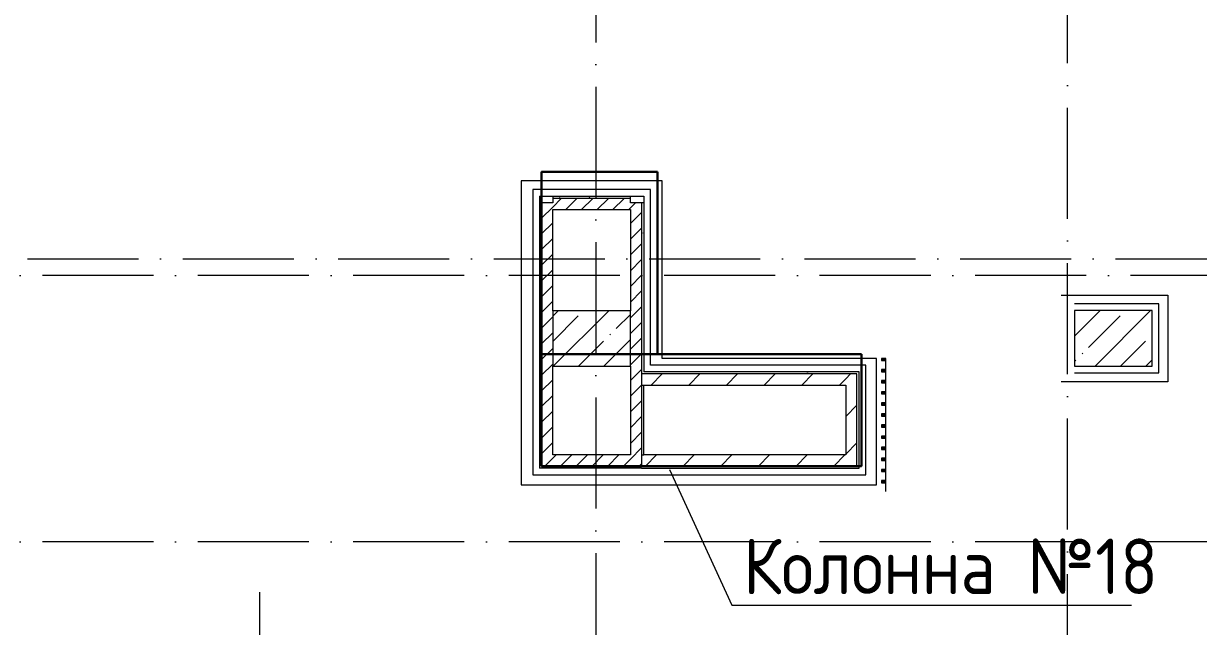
# Model space of a CAD drawing. Header units: millimetres. Extents: x -81576 to 1046824, y -248937 to 691537.
# Drawn here: x 370668 to 381251, y 450557 to 455988 of the extents above; entities that cross this region are included whole.
import ezdxf

# ---------------------------------------------------------------- set-up
doc = ezdxf.new("R2010")
doc.units = ezdxf.units.MM
doc.linetypes.add('50_200_ШТРИХ_1Т_ш5_п1_п1_', pattern=[1400, 1000, -200, 0, -200])
for name, color, linetype, lineweight, true_color in [('A-DETL-7', 7, 'Continuous', 20, 0x01a6fe), ('A-FLOR-1', 7, 'Continuous', 5, 0xc0c0c0), ('I-WALL-15', 7, 'Continuous', 5, 0x787878), ('Оси-3', 7, '50_200_ШТРИХ_1Т_ш5_п1_п1_', 9, 0xaaaaaa)]:
    doc.layers.add(name, color=color, linetype=linetype, lineweight=lineweight, true_color=true_color)
for name, color, linetype, lineweight in [('A-WALL', 7, 'Continuous', 5), ('A-WALL-FNSH-1', 7, 'Continuous', 5), ('I-WALL', 7, 'Continuous', 5), ('S-COLS', 7, 'Continuous', 9), ('S-COLS-1', 7, 'Continuous', 5), ('Ограждение', 7, 'Continuous', 9), ('Ограждение-1', 7, 'Continuous', 20), ('основной', 250, 'Continuous', 15), ('осново', 7, 'Continuous', 30), ('Размеры', 7, 'Continuous', 15)]:
    doc.layers.add(name, color=color, linetype=linetype, lineweight=lineweight)
doc.styles.add('СПДС', font='isocpeur.ttf', dxfattribs={"width": 0.9})
pattern_1 = [(0, (286584.25, 383020.87), (406.4, 101.6), [6.706, -298.094, 6.706, -298.094, -1625.6]), (0, (286584.25, 383020.87), (406.4, 101.6), [-609.6, 6.706, -602.894, 6.706, -298.094, -711.2]), (0, (286584.25, 383020.87), (406.4, 101.6), [-1524, 6.706, -196.494, 6.706, -501.294]), (120, (286736.65, 383071.67), (-291.18818, 301.15272), [6.706, -298.094, 6.706, -298.094, -1625.6]), (120, (286736.65, 383071.67), (-291.18818, 301.15272), [-609.6, 6.706, -602.894, 6.706, -298.094, -711.2]), (120, (286736.65, 383071.67), (-291.18818, 301.15272), [-1524, 6.706, -196.494, 6.706, -501.294]), (240, (286787.45, 383274.87), (-115.21182, -402.75272), [6.706, -298.094, 6.706, -298.094, -1625.6]), (240, (286787.45, 383274.87), (-115.21182, -402.75272), [-609.6, 6.706, -602.894, 6.706, -298.094, -711.2]), (240, (286787.45, 383274.87), (-115.21182, -402.75272), [-1524, 6.706, -196.494, 6.706, -501.294])]
pattern_2 = [(45, (286584.25, 383020.87), (-70.71068, 70.71068), [])]
pattern_3 = [(45, (286584.25, 383020.87), (-169.70563, 169.70563), [])]

# ---------------------------------------------------------------- blocks, each defined once
blk = doc.blocks.new('BSC_Колонна _Прямоугольная - 500х700-V241-АИ_План этажа_Стены_3')
at = {"layer": 'S-COLS-1'}
h = blk.add_hatch(dxfattribs=at)
h.set_pattern_fill('FP_169', color=256, style=0, pattern_type=2)
h.set_pattern_definition([(315, (-70131.04, 93900), (228.0985, 228.0985), []), (315, (-70131.04, 93671.9), (228.0985, 228.0985), [403.225, -80.645, 6.706, -73.939])])
h.paths.add_polyline_path([(-250, 350), (-250, -350), (250, -350), (250, 350), (-103, 350)])
for p, q in [((250, 350), (-250, 350)), ((-250, 350), (-250, -350)), ((250, -350), (250, 350)), ((-250, -350), (250, -350))]:
    blk.add_line(p, q, dxfattribs=at)
blk = doc.blocks.new('BSC_Колонна _Прямоугольная - 500х700-V302-АИ_План этажа_Стены_3')
at = {"layer": 'S-COLS-1'}
h = blk.add_hatch(dxfattribs=at)
h.set_pattern_fill('FP_208', color=256, style=0, pattern_type=2)
h.set_pattern_definition([(315, (-70130.7, 89200), (228.0985, 228.0985), []), (315, (-70130.7, 88971.9), (228.0985, 228.0985), [403.225, -80.645, 6.706, -73.939])])
h.paths.add_polyline_path([(-250, 350), (-250, -350), (250, -350), (250, 350), (-103, 350)])
for p, q in [((250, 350), (-250, 350)), ((-250, 350), (-250, -350)), ((250, -350), (250, 350)), ((-250, -350), (250, -350))]:
    blk.add_line(p, q, dxfattribs=at)
blk = doc.blocks.new('О_Балясина_Труба_ГОСТ 86452 - О_Балясина_Труба_ГОСТ 8645-68 2-26159581-АИ_План этажа_Стены_3')
at = {"layer": 'Ограждение-1'}
for p, q in [((10, 20), (-10, 20)), ((-10, 20), (-10, -20)), ((-7, -17), (-7, 17)), ((-7, 17), (7, 17)), ((7, 17), (7, -17)), ((10, -20), (10, 20)), ((-10, -20), (10, -20)), ((7, -17), (-7, -17))]:
    blk.add_line(p, q, dxfattribs=at)

msp = doc.modelspace()

# ---------------------------------------------------------------- hatches: boundary and pattern name
at = {"layer": 'I-WALL', "true_color": 0x000000}
h = msp.add_hatch(dxfattribs=at)
h.set_pattern_fill('FP_5', color=18, style=0, pattern_type=2)
h.set_pattern_definition(pattern_2)
h.paths.add_polyline_path([(375334.2, 452101.6), (375434.2, 452101.6), (375434.2, 454371.9), (375334.2, 454371.9), (375334.2, 453048.5)])
h = msp.add_hatch(dxfattribs=at)
h.set_pattern_fill('FP_5', color=18, style=0, pattern_type=2)
h.set_pattern_definition(pattern_2)
h.paths.add_polyline_path([(376134.2, 454311.9), (376134.2, 454411.9), (375434.2, 454411.9), (375434.2, 454311.9)])
h = msp.add_hatch(dxfattribs=at)
h.set_pattern_fill('FP_5', color=18, style=0, pattern_type=2)
h.set_pattern_definition(pattern_2)
h.paths.add_polyline_path([(376234.2, 452001.6), (376234.2, 454371.9), (376134.2, 454371.9), (376134.2, 452001.6)])
h = msp.add_hatch(dxfattribs=at)
h.set_pattern_fill('FP_4', color=18, style=0, pattern_type=2)
h.set_pattern_definition(pattern_3)
h.paths.add_polyline_path([(378074.2, 452731.9), (378074.2, 452831.9), (376234.2, 452831.9), (376234.2, 452731.9), (376478.6, 452731.9)])
h = msp.add_hatch(dxfattribs=at)
h.set_pattern_fill('FP_4', color=18, style=0, pattern_type=2)
h.set_pattern_definition(pattern_3)
h.paths.add_polyline_path([(378174.2, 452101.6), (378174.2, 452831.9), (378074.2, 452831.9), (378074.2, 452101.6), (378148.3, 452101.6)])
h = msp.add_hatch(dxfattribs=at)
h.set_pattern_fill('FP_5', color=18, style=0, pattern_type=2)
h.set_pattern_definition(pattern_2)
h.paths.add_polyline_path([(376134.2, 452001.6), (376134.2, 452101.6), (375334.2, 452101.6), (375334.2, 452001.6), (375643.8, 452001.6)])
h = msp.add_hatch(dxfattribs=at)
h.set_pattern_fill('FP_4', color=18, style=0, pattern_type=2)
h.set_pattern_definition(pattern_3)
h.paths.add_polyline_path([(378174.2, 452001.6), (378174.2, 452101.6), (376234.2, 452101.6), (376234.2, 452001.6), (378148.3, 452001.6)])
at = {"layer": 'I-WALL-15', "true_color": 0x000000}
h = msp.add_hatch(dxfattribs=at)
h.set_pattern_fill('FP_3', color=18, style=0, pattern_type=2)
h.set_pattern_definition(pattern_1)
h.paths.add_polyline_path([(375334.2, 452001.6), (375334.2, 454371.9), (375314.2, 454371.9), (375314.2, 452001.6)])
h = msp.add_hatch(dxfattribs=at)
h.set_pattern_fill('FP_3', color=18, style=0, pattern_type=2)
h.set_pattern_definition(pattern_1)
h.paths.add_polyline_path([(376134.2, 454411.9), (376134.2, 454431.9), (375434.2, 454431.9), (375434.2, 454411.9)])
h = msp.add_hatch(dxfattribs=at)
h.set_pattern_fill('FP_3', color=18, style=0, pattern_type=2)
h.set_pattern_definition(pattern_1)
h.paths.add_polyline_path([(376234.2, 451981.6), (376254.2, 451981.6), (376254.2, 452001.6), (376234.2, 452001.6)])
h.paths.add_polyline_path([(376254.2, 452101.6), (376254.2, 452731.9), (376234.2, 452731.9), (376234.2, 452101.6)])
h.paths.add_polyline_path([(376254.2, 452831.9), (376254.2, 454371.9), (376234.2, 454371.9), (376234.2, 452831.9)])
h = msp.add_hatch(dxfattribs=at)
h.set_pattern_fill('FP_3', color=18, style=0, pattern_type=2)
h.set_pattern_definition(pattern_1)
h.paths.add_polyline_path([(378174.2, 452831.9), (378174.2, 452851.9), (376254.2, 452851.9), (376254.2, 452831.9), (378148.3, 452831.9)])
h = msp.add_hatch(dxfattribs=at)
h.set_pattern_fill('FP_3', color=18, style=0, pattern_type=2)
h.set_pattern_definition(pattern_1)
h.paths.add_polyline_path([(378174.2, 452001.6), (378194.2, 452001.6), (378194.2, 452851.9), (378174.2, 452851.9), (378174.2, 452101.6)])
h = msp.add_hatch(dxfattribs=at)
h.set_pattern_fill('FP_3', color=18, style=0, pattern_type=2)
h.set_pattern_definition(pattern_1)
h.paths.add_polyline_path([(376134.2, 451981.6), (376234.2, 451981.6), (376234.2, 452001.6), (375314.2, 452001.6), (375314.2, 451981.6), (375643.8, 451981.6)])
h = msp.add_hatch(dxfattribs=at)
h.set_pattern_fill('FP_3', color=18, style=0, pattern_type=2)
h.set_pattern_definition(pattern_1)
h.paths.add_polyline_path([(378194.2, 451981.6), (378194.2, 452001.6), (376254.2, 452001.6), (376254.2, 451981.6), (378148.3, 451981.6)])

# ---------------------------------------------------------------- linework, layer by layer
at = {"color": 18, "lineweight": 30, "true_color": 0x000000}
for points in [[(376377.4, 454651.6), (375334.2, 454651.6), (375334.2, 452001.6), (378214.2, 452001.6), (378214.2, 453009.6)], [(376377.4, 453009.6), (376377.4, 454651.6)], [(376377.4, 453009.6), (378214.2, 453009.6)]]:
    msp.add_lwpolyline(points, dxfattribs=at)
msp.add_lwpolyline([(375334.2, 453009.6), (376377.4, 453009.6), (376377.4, 453009.6), (375334.2, 453009.6)], close=True, dxfattribs=at)
at = {"layer": 'A-DETL-7', "color": 18, "true_color": 0x000000}
for p, q in [((375150.4, 454571.9), (375150.4, 451831.9)), ((376420.4, 454571.9), (375150.4, 454571.9)), ((376420.4, 452971.9), (376420.4, 454571.9)), ((380013.8, 453541.9), (380974.2, 453541.9)), ((380974.2, 453541.9), (380974.2, 452761.9)), ((378350.4, 452971.9), (376420.4, 452971.9)), ((378350.4, 451831.9), (378350.4, 452971.9)), ((380974.2, 452761.9), (380013.8, 452761.9)), ((375150.4, 451831.9), (378350.4, 451831.9))]:
    msp.add_line(p, q, dxfattribs=at)
at = {"layer": 'A-FLOR-1', "color": 18, "true_color": 0x000000}
for p, q in [((378434.2, 452871.9), (378434.2, 452951.9)), ((378434.2, 452771.9), (378434.2, 452851.9)), ((378434.2, 452671.9), (378434.2, 452751.9)), ((378434.2, 452571.9), (378434.2, 452651.9)), ((378434.2, 452471.9), (378434.2, 452551.9)), ((378434.2, 452371.9), (378434.2, 452451.9)), ((378434.2, 452271.9), (378434.2, 452351.9)), ((378434.2, 452171.9), (378434.2, 452251.9)), ((378434.2, 452071.9), (378434.2, 452151.9)), ((378434.2, 451971.9), (378434.2, 452051.9)), ((378434.2, 451871.9), (378434.2, 451951.9)), ((378434.2, 451771.9), (378434.2, 451851.9))]:
    msp.add_line(p, q, dxfattribs=at)
at = {"layer": 'A-WALL', "color": 18, "true_color": 0x000000}
for p, q in [((375254.2, 454491.9), (375254.2, 451921.6)), ((376314.2, 454491.9), (375254.2, 454491.9)), ((376314.2, 452911.9), (376314.2, 454491.9)), ((375314.2, 454431.9), (375314.2, 452001.6)), ((375314.2, 454431.9), (376254.2, 454431.9)), ((375334.2, 452001.6), (375334.2, 454371.9)), ((376134.2, 454411.9), (375434.2, 454411.9)), ((376234.2, 454371.9), (376234.2, 452001.6)), ((376254.2, 454431.9), (376254.2, 452851.9)), ((380894.2, 453461.9), (380134.2, 453461.9)), ((380894.2, 452841.9), (380894.2, 453461.9)), ((378254.2, 452911.9), (376314.2, 452911.9)), ((378254.2, 451921.6), (378254.2, 452911.9)), ((378174.2, 452831.9), (376234.2, 452831.9)), ((378174.2, 452001.6), (378174.2, 452831.9)), ((380134.2, 452841.9), (380894.2, 452841.9)), ((376234.2, 452731.9), (376254.2, 452731.9)), ((375334.2, 452001.6), (378174.2, 452001.6)), ((376234.2, 452101.6), (376254.2, 452101.6)), ((375254.2, 451921.6), (378254.2, 451921.6)), ((376234.2, 451981.6), (375314.2, 451981.6))]:
    msp.add_line(p, q, dxfattribs=at)
at = {"layer": 'A-WALL-FNSH-1', "color": 18, "true_color": 0x000000}
for p, q in [((375434.2, 454371.9), (375314.2, 454371.9)), ((375434.2, 454431.9), (375434.2, 454371.9)), ((376134.2, 454371.9), (376134.2, 454431.9)), ((376254.2, 454371.9), (376134.2, 454371.9)), ((375434.2, 453401.6), (375434.2, 454311.9)), ((375434.2, 454311.9), (376134.2, 454311.9)), ((376134.2, 454311.9), (376134.2, 453401.6)), ((375434.2, 452101.6), (375434.2, 452901.6)), ((376134.2, 452901.6), (376134.2, 452101.6)), ((378194.2, 452851.9), (376254.2, 452851.9)), ((378194.2, 451981.6), (378194.2, 452851.9)), ((376254.2, 452101.6), (376254.2, 452731.9)), ((376254.2, 452731.9), (378074.2, 452731.9)), ((378074.2, 452731.9), (378074.2, 452101.6)), ((375314.2, 452001.6), (375314.2, 451981.6)), ((376134.2, 452101.6), (375434.2, 452101.6)), ((378074.2, 452101.6), (376254.2, 452101.6)), ((376234.2, 451981.6), (378194.2, 451981.6))]:
    msp.add_line(p, q, dxfattribs=at)
at = {"layer": 'Оси-3'}
for p, q in [((375821.4, 475019.8), (375821.4, 431828)), ((380071.4, 431828), (380071.4, 475019.8)), ((369302.7, 453869.9), (391439.4, 453869.9)), ((391439.4, 453719.9), (349657.5, 453719.9)), ((391439.4, 451319.9), (349657.5, 451319.9))]:
    msp.add_line(p, q, dxfattribs=at)
at = {"layer": 'основной', "color": 18, "lineweight": 15, "true_color": 0x000000}
msp.add_lwpolyline([(376485.9, 451969.6), (377046.5, 450748.6), (380646.5, 450748.6)], dxfattribs=at)
at = {"layer": 'Размеры', "color": 18, "true_color": 0x000000}
msp.add_lwpolyline([(372792.3, 450866.1), (372792.3, 447592.7)], dxfattribs=at)

# ---------------------------------------------------------------- block references
at = {"layer": 'S-COLS', "color": 18, "true_color": 0x000000, "rotation": 89.9999999999999}
for name, p in [('BSC_Колонна _Прямоугольная - 500х700-V302-АИ_План этажа_Стены_3', (375784.2, 453151.6)), ('BSC_Колонна _Прямоугольная - 500х700-V241-АИ_План этажа_Стены_3', (380484.2, 453151.9))]:
    msp.add_blockref(name, p, dxfattribs=at)
at = {"layer": 'Ограждение', "color": 18, "true_color": 0x000000, "rotation": 90.00000000000024}
for p in [(378414.2, 452961.9), (378414.2, 452861.9), (378414.2, 452761.9), (378414.2, 452661.9), (378414.2, 452561.9), (378414.2, 452461.9), (378414.2, 452361.9), (378414.2, 452261.9), (378414.2, 452161.9), (378414.2, 452061.9), (378414.2, 451961.9), (378414.2, 451861.9)]:
    msp.add_blockref('О_Балясина_Труба_ГОСТ 86452 - О_Балясина_Труба_ГОСТ 8645-68 2-26159581-АИ_План этажа_Стены_3', p, dxfattribs=at)

# ---------------------------------------------------------------- texts
at = {"layer": 'осново', "color": 18, "true_color": 0x000000, "insert": (377149.9, 451348.6), "char_height": 500, "attachment_point": 1, "style": 'СПДС'}
msp.add_mtext_dynamic_manual_height_columns('Колонна №18', width=3780.915, gutter_width=1678.4, heights=[0], dxfattribs=at)

doc.saveas('drawing.dxf')
